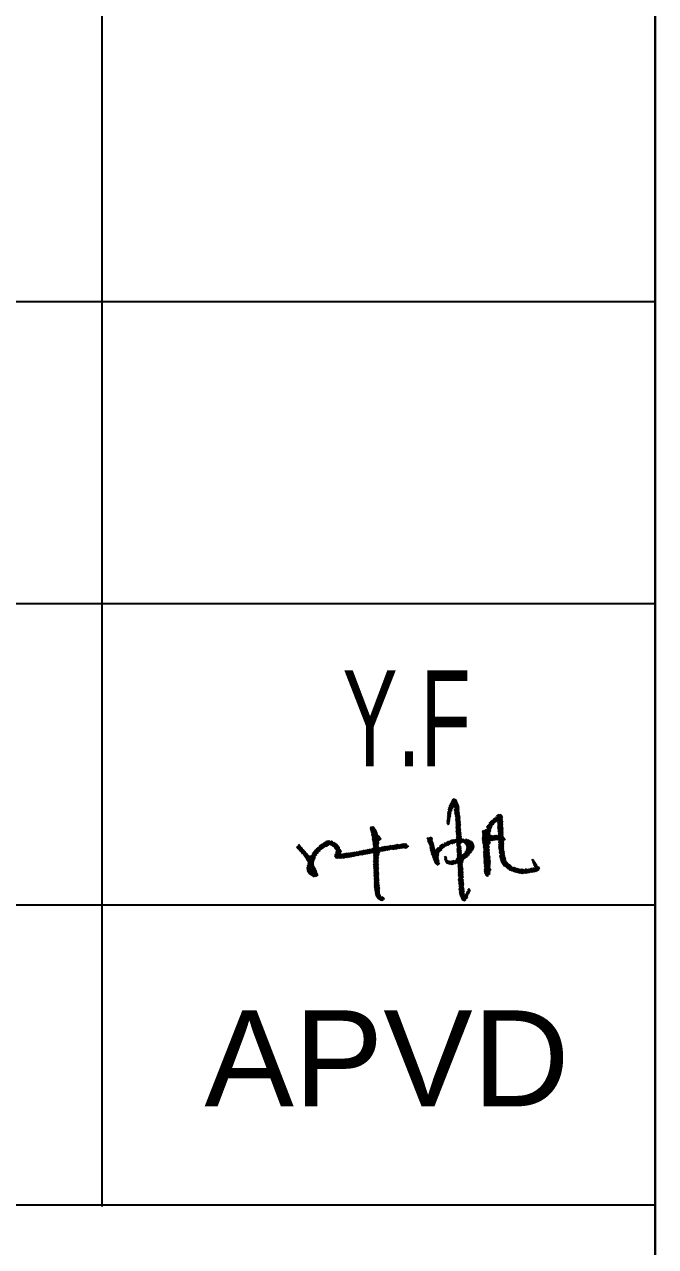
# Model space of a CAD drawing. Header units: millimetres. Extents: x -545 to 50, y -120 to 301.
# Drawn here: x 26.6 to 35.39, y 55.41 to 72.45 of the extents above; entities that cross this region are included whole.
import ezdxf

# ---------------------------------------------------------------- set-up
doc = ezdxf.new("R2010")
doc.units = ezdxf.units.MM
doc.styles.add('Arial', font='ARIAL.TTF', dxfattribs={"height": 0.2})
doc.styles.add('Arial Narrow', font='ARIALN.TTF', dxfattribs={"height": 0.2})

# ---------------------------------------------------------------- blocks, each defined once
blk = doc.blocks.new('Unknown-234528932-3781')
at = {"color": 7, "linetype": 'Continuous'}
for p, q in [((27.68, 55.966), (27.68, 85.402)), ((35.39, -104.67), (35.39, 85.402)), ((-43.793, 68.581), (35.39, 68.581)), ((-43.793, 64.375), (35.39, 64.375)), ((-43.793, 60.171), (35.39, 60.171)), ((-43.793, 55.989), (35.365, 55.989))]:
    blk.add_line(p, q, dxfattribs=at)
at = {"color": 7, "linetype": 'Continuous', "style": 'Arial'}
blk.add_text('APVD', height=1.3371, dxfattribs=at).set_placement((29.106, 57.365))
blk = doc.blocks.new('Unknown-234528932-3783')
at = {"color": 3, "linetype": 'Continuous'}
for p, q in [((32.495, 61.454), (32.554, 61.501)), ((32.503, 61.491), (32.636, 61.597)), ((32.508, 61.515), (32.523, 61.528)), ((32.511, 61.508), (32.632, 61.604)), ((32.511, 61.528), (32.513, 61.53)), ((32.512, 61.477), (32.566, 61.52)), ((32.514, 61.49), (32.565, 61.53)), ((32.518, 61.544), (32.623, 61.628)), ((32.518, 61.534), (32.625, 61.619)), ((32.519, 61.555), (32.623, 61.638)), ((32.523, 61.528), (32.629, 61.611)), ((32.533, 61.576), (32.615, 61.642)), ((32.541, 61.594), (32.605, 61.644)), ((32.554, 61.614), (32.597, 61.648)), ((32.563, 61.632), (32.586, 61.65)), ((32.572, 61.535), (32.64, 61.589)), ((32.583, 61.534), (32.643, 61.581)), ((32.589, 61.487), (32.652, 61.537)), ((32.591, 61.53), (32.646, 61.573)), ((32.592, 61.52), (32.648, 61.565)), ((32.594, 61.501), (32.599, 61.505)), ((32.596, 61.482), (32.652, 61.527)), ((32.596, 61.472), (32.652, 61.516)), ((32.596, 61.461), (32.652, 61.506)), ((32.597, 61.514), (32.651, 61.557)), ((32.6, 61.506), (32.652, 61.547)), ((32.487, 61.344), (32.527, 61.376)), ((32.487, 61.334), (32.525, 61.364)), ((32.487, 61.323), (32.525, 61.353)), ((32.487, 61.313), (32.525, 61.343)), ((32.487, 61.303), (32.521, 61.329)), ((32.491, 61.378), (32.536, 61.414)), ((32.491, 61.368), (32.534, 61.402)), ((32.491, 61.358), (32.531, 61.389)), ((32.493, 61.4), (32.54, 61.437)), ((32.495, 61.443), (32.555, 61.491)), ((32.495, 61.433), (32.542, 61.47)), ((32.495, 61.423), (32.54, 61.459)), ((32.495, 61.412), (32.543, 61.45)), ((32.497, 61.394), (32.537, 61.425)), ((32.5, 61.478), (32.502, 61.48)), ((32.501, 61.469), (32.511, 61.477)), ((32.584, 61.493), (32.588, 61.496)), ((32.594, 61.45), (32.653, 61.496)), ((32.595, 61.44), (32.654, 61.487)), ((32.597, 61.431), (32.655, 61.478)), ((32.6, 61.423), (32.657, 61.468)), ((32.601, 61.404), (32.659, 61.45)), ((32.603, 61.395), (32.661, 61.44)), ((32.607, 61.418), (32.658, 61.459)), ((32.607, 61.387), (32.662, 61.431)), ((32.608, 61.368), (32.668, 61.416)), ((32.608, 61.357), (32.668, 61.405)), ((32.608, 61.347), (32.668, 61.395)), ((32.608, 61.337), (32.668, 61.385)), ((32.611, 61.38), (32.663, 61.422)), ((32.612, 61.329), (32.668, 61.374)), ((32.612, 61.319), (32.668, 61.364)), ((32.612, 61.309), (32.67, 61.355)), ((32.612, 61.298), (32.673, 61.347)), ((32.614, 61.29), (32.672, 61.336)), ((33.039, 61.255), (33.251, 61.423)), ((33.039, 61.244), (33.256, 61.417)), ((33.048, 61.242), (33.26, 61.41)), ((33.068, 61.288), (33.243, 61.427)), ((33.077, 61.306), (33.234, 61.431)), ((33.089, 61.325), (33.124, 61.354)), ((33.133, 61.361), (33.157, 61.38)), ((33.161, 61.393), (33.166, 61.397)), ((33.161, 61.383), (33.162, 61.384)), ((33.172, 61.392), (33.223, 61.432)), ((33.181, 61.409), (33.21, 61.432)), ((33.184, 61.339), (33.263, 61.402)), ((33.188, 61.332), (33.256, 61.386)), ((33.192, 61.325), (33.256, 61.376)), ((33.194, 61.305), (33.256, 61.355)), ((33.197, 61.298), (33.262, 61.35)), ((33.198, 61.32), (33.256, 61.366)), ((33.198, 61.288), (33.266, 61.342)), ((31.417, 61.233), (31.456, 61.26)), ((31.417, 61.224), (31.466, 61.258)), ((31.418, 61.244), (31.44, 61.259)), ((31.42, 61.216), (31.474, 61.254)), ((31.422, 61.208), (31.481, 61.249)), ((31.425, 61.2), (31.485, 61.242)), ((31.43, 61.184), (31.493, 61.228)), ((31.431, 61.195), (31.489, 61.235)), ((31.431, 61.175), (31.497, 61.221)), ((31.433, 61.167), (31.501, 61.214)), ((31.436, 61.14), (31.51, 61.191)), ((31.437, 61.15), (31.508, 61.199)), ((31.439, 61.161), (31.504, 61.207)), ((31.439, 61.132), (31.513, 61.184)), ((31.443, 61.125), (31.516, 61.176)), ((31.446, 61.117), (31.519, 61.168)), ((31.446, 61.108), (31.521, 61.16)), ((32.491, 61.295), (32.518, 61.317)), ((32.499, 61.291), (32.516, 61.305)), ((32.609, 61.193), (32.616, 61.198)), ((32.61, 61.297), (32.61, 61.297)), ((32.612, 61.267), (32.673, 61.316)), ((32.612, 61.257), (32.674, 61.306)), ((32.612, 61.247), (32.677, 61.298)), ((32.612, 61.236), (32.672, 61.284)), ((32.612, 61.278), (32.613, 61.278)), ((32.612, 61.226), (32.672, 61.274)), ((32.612, 61.185), (32.677, 61.236)), ((32.615, 61.218), (32.672, 61.264)), ((32.616, 61.178), (32.676, 61.226)), ((32.616, 61.167), (32.676, 61.215)), ((32.616, 61.157), (32.676, 61.205)), ((32.617, 61.281), (32.671, 61.325)), ((32.618, 61.21), (32.672, 61.253)), ((32.618, 61.148), (32.676, 61.195)), ((32.619, 61.201), (32.672, 61.243)), ((32.62, 61.119), (32.68, 61.167)), ((32.622, 61.141), (32.68, 61.187)), ((32.622, 61.131), (32.68, 61.177)), ((32.674, 61.286), (32.679, 61.289)), ((32.979, 61.197), (32.993, 61.208)), ((32.98, 61.178), (33.032, 61.218)), ((32.98, 61.187), (33.006, 61.208)), ((32.981, 61.106), (33.087, 61.19)), ((32.981, 61.095), (33.087, 61.179)), ((32.981, 61.085), (33.086, 61.168)), ((32.982, 61.168), (33.114, 61.273)), ((32.982, 61.117), (33.095, 61.207)), ((32.983, 61.159), (33.108, 61.258)), ((32.983, 61.128), (33.095, 61.217)), ((32.984, 61.139), (33.095, 61.227)), ((32.985, 61.15), (33.101, 61.242)), ((33.007, 61.209), (33.014, 61.214)), ((33.018, 61.217), (33.02, 61.219)), ((33.035, 61.221), (33.038, 61.223)), ((33.051, 61.275), (33.059, 61.281)), ((33.052, 61.234), (33.12, 61.288)), ((33.067, 61.298), (33.069, 61.299)), ((33.076, 61.315), (33.081, 61.319)), ((33.119, 61.07), (33.265, 61.186)), ((33.127, 61.294), (33.137, 61.302)), ((33.138, 61.076), (33.265, 61.176)), ((33.154, 61.078), (33.269, 61.169)), ((33.164, 61.323), (33.165, 61.324)), ((33.167, 61.078), (33.269, 61.158)), ((33.19, 61.313), (33.194, 61.316)), ((33.194, 61.264), (33.261, 61.317)), ((33.194, 61.254), (33.261, 61.307)), ((33.194, 61.244), (33.261, 61.297)), ((33.195, 61.234), (33.261, 61.286)), ((33.196, 61.277), (33.261, 61.328)), ((33.196, 61.224), (33.261, 61.276)), ((33.197, 61.215), (33.261, 61.266)), ((33.199, 61.206), (33.266, 61.259)), ((33.2, 61.166), (33.265, 61.217)), ((33.2, 61.156), (33.265, 61.207)), ((33.2, 61.197), (33.201, 61.198)), ((33.2, 61.145), (33.265, 61.196)), ((33.2, 61.176), (33.203, 61.178)), ((33.203, 61.189), (33.269, 61.241)), ((33.206, 61.201), (33.269, 61.251)), ((33.208, 61.183), (33.269, 61.231)), ((30.393, 60.974), (30.441, 61.008)), ((30.395, 60.966), (30.445, 61.001)), ((30.4, 60.96), (30.45, 60.995)), ((30.405, 60.954), (30.455, 60.988)), ((30.415, 61), (30.434, 61.013)), ((30.594, 60.852), (30.89, 61.059)), ((30.611, 60.873), (30.879, 61.061)), ((30.616, 60.887), (30.864, 61.061)), ((30.629, 60.905), (30.854, 61.063)), ((30.643, 60.925), (30.844, 61.066)), ((30.666, 60.951), (30.826, 61.063)), ((30.711, 60.992), (30.749, 61.019)), ((30.757, 61.024), (30.765, 61.03)), ((30.775, 61.037), (30.783, 61.043)), ((30.8, 60.987), (30.897, 61.054)), ((30.801, 61.055), (30.806, 61.059)), ((30.851, 61.012), (30.897, 61.044)), ((30.862, 61.01), (30.904, 61.04)), ((30.87, 61.006), (30.922, 61.043)), ((30.877, 61.001), (30.929, 61.038)), ((30.884, 60.996), (30.935, 61.032)), ((30.89, 60.991), (30.942, 61.027)), ((30.897, 60.986), (30.949, 61.022)), ((30.903, 60.981), (30.956, 61.018)), ((30.909, 60.975), (30.962, 61.012)), ((30.911, 61.045), (30.913, 61.046)), ((30.914, 60.969), (30.962, 61.003)), ((30.92, 60.963), (30.968, 60.997)), ((30.926, 60.957), (30.979, 60.995)), ((30.929, 60.95), (30.985, 60.989)), ((30.973, 61.001), (30.974, 61.001)), ((31.346, 60.881), (31.53, 61.01)), ((31.362, 60.883), (31.529, 61)), ((31.377, 60.884), (31.529, 60.99)), ((31.445, 61.097), (31.524, 61.153)), ((31.446, 61.088), (31.529, 61.146)), ((31.447, 61.079), (31.534, 61.14)), ((31.449, 61.07), (31.541, 61.135)), ((31.45, 61.062), (31.547, 61.129)), ((31.452, 61.053), (31.553, 61.124)), ((31.455, 61.045), (31.559, 61.118)), ((31.457, 61.037), (31.563, 61.111)), ((31.458, 61.018), (31.567, 61.095)), ((31.458, 61.009), (31.537, 61.064)), ((31.459, 61.029), (31.566, 61.103)), ((31.459, 60.999), (31.536, 61.053)), ((31.46, 60.991), (31.541, 61.047)), ((31.462, 60.982), (31.535, 61.033)), ((31.465, 60.975), (31.531, 61.021)), ((31.572, 60.923), (31.671, 60.992)), ((31.587, 60.923), (31.691, 60.997)), ((31.605, 60.927), (31.707, 60.998)), ((31.623, 60.929), (31.72, 60.997)), ((31.647, 60.936), (31.737, 60.999)), ((31.658, 60.935), (31.756, 61.003)), ((31.68, 60.94), (31.772, 61.004)), ((31.704, 60.947), (31.797, 61.012)), ((31.717, 60.947), (31.81, 61.012)), ((31.731, 60.947), (31.823, 61.011)), ((31.745, 60.947), (31.841, 61.014)), ((31.759, 60.947), (31.862, 61.019)), ((31.779, 60.951), (31.88, 61.022)), ((31.802, 60.957), (31.894, 61.022)), ((31.82, 60.96), (31.907, 61.021)), ((31.837, 60.962), (31.92, 61.021)), ((31.859, 60.968), (31.93, 61.018)), ((31.872, 60.967), (31.932, 61.01)), ((31.884, 60.966), (31.937, 61.003)), ((31.896, 60.964), (31.941, 60.996)), ((31.911, 60.965), (31.953, 60.994)), ((32.209, 61.092), (32.226, 61.106)), ((32.211, 61.084), (32.235, 61.103)), ((32.216, 61.077), (32.264, 61.115)), ((32.216, 61.056), (32.282, 61.109)), ((32.218, 61.048), (32.285, 61.101)), ((32.22, 61.07), (32.268, 61.108)), ((32.227, 61.045), (32.284, 61.09)), ((32.23, 61.037), (32.284, 61.08)), ((32.232, 61.017), (32.288, 61.062)), ((32.237, 61.104), (32.247, 61.112)), ((32.237, 61.032), (32.285, 61.07)), ((32.241, 61.014), (32.292, 61.055)), ((32.245, 61.007), (32.293, 61.045)), ((32.246, 60.987), (32.301, 61.031)), ((32.247, 60.999), (32.297, 61.038)), ((32.249, 60.969), (32.303, 61.012)), ((32.249, 60.959), (32.308, 61.005)), ((32.249, 60.949), (32.308, 60.996)), ((32.254, 60.983), (32.302, 61.022)), ((32.27, 60.872), (32.504, 61.058)), ((32.273, 61.112), (32.277, 61.115)), ((32.273, 60.865), (32.516, 61.057)), ((32.279, 60.858), (32.55, 61.074)), ((32.285, 60.853), (32.568, 61.077)), ((32.342, 60.94), (32.443, 61.019)), ((32.385, 60.984), (32.428, 61.018)), ((32.451, 61.026), (32.463, 61.036)), ((32.475, 60.994), (32.584, 61.08)), ((32.5, 61.003), (32.595, 61.079)), ((32.522, 61.061), (32.525, 61.064)), ((32.542, 60.737), (32.864, 60.992)), ((32.545, 61.028), (32.685, 61.139)), ((32.558, 61.029), (32.561, 61.03)), ((32.565, 61.034), (32.687, 61.13)), ((32.578, 61.034), (32.688, 61.121)), ((32.604, 61.086), (32.605, 61.086)), ((32.605, 61.045), (32.688, 61.111)), ((32.615, 61.094), (32.616, 61.095)), ((32.617, 61.044), (32.686, 61.099)), ((32.619, 61.107), (32.68, 61.156)), ((32.62, 61.098), (32.68, 61.146)), ((32.623, 61.007), (32.726, 61.089)), ((32.623, 60.997), (32.729, 61.081)), ((32.624, 61.019), (32.712, 61.089)), ((32.625, 60.988), (32.678, 61.031)), ((32.626, 61.041), (32.69, 61.092)), ((32.626, 61.031), (32.7, 61.089)), ((32.628, 60.95), (32.681, 60.991)), ((32.629, 60.981), (32.666, 61.011)), ((32.63, 60.961), (32.677, 60.999)), ((32.631, 60.973), (32.673, 61.006)), ((32.697, 61.045), (32.74, 61.08)), ((32.712, 61.047), (32.76, 61.086)), ((32.72, 61.043), (32.771, 61.084)), ((32.725, 61.036), (32.777, 61.078)), ((32.728, 61.029), (32.789, 61.077)), ((32.736, 61.025), (32.799, 61.075)), ((32.739, 60.903), (32.864, 61.002)), ((32.741, 61.019), (32.806, 61.07)), ((32.744, 61.083), (32.747, 61.085)), ((32.746, 61.012), (32.813, 61.065)), ((32.75, 61.005), (32.821, 61.061)), ((32.752, 60.924), (32.862, 61.011)), ((32.754, 60.998), (32.831, 61.059)), ((32.757, 60.99), (32.835, 61.052)), ((32.758, 60.939), (32.859, 61.019)), ((32.759, 60.981), (32.846, 61.05)), ((32.76, 60.972), (32.85, 61.043)), ((32.76, 60.951), (32.856, 61.027)), ((32.761, 60.962), (32.853, 61.035)), ((32.981, 61.075), (33.085, 61.157)), ((32.981, 61.065), (33.089, 61.15)), ((32.982, 61.055), (33.094, 61.143)), ((32.982, 61.045), (33.087, 61.128)), ((32.982, 61.035), (33.081, 61.113)), ((32.985, 61.026), (33.074, 61.097)), ((32.988, 61.018), (33.068, 61.082)), ((32.991, 61.01), (33.061, 61.066)), ((32.991, 61), (33.055, 61.051)), ((32.991, 60.989), (33.048, 61.035)), ((32.991, 60.979), (33.042, 61.019)), ((32.991, 60.969), (33.035, 61.004)), ((32.994, 60.961), (33.029, 60.988)), ((33.009, 60.942), (33.076, 60.995)), ((33.015, 60.957), (33.069, 61)), ((33.022, 60.973), (33.069, 61.01)), ((33.029, 60.988), (33.083, 61.031)), ((33.035, 61.004), (33.084, 61.043)), ((33.042, 61.019), (33.085, 61.054)), ((33.048, 61.035), (33.086, 61.065)), ((33.055, 61.051), (33.087, 61.076)), ((33.061, 61.066), (33.088, 61.087)), ((33.068, 61.082), (33.089, 61.099)), ((33.074, 61.097), (33.09, 61.11)), ((33.081, 61.113), (33.092, 61.121)), ((33.083, 61.031), (33.084, 61.033)), ((33.084, 61.043), (33.087, 61.045)), ((33.085, 61.054), (33.088, 61.057)), ((33.086, 61.065), (33.088, 61.067)), ((33.087, 61.076), (33.164, 61.138)), ((33.087, 61.128), (33.093, 61.132)), ((33.088, 61.087), (33.155, 61.14)), ((33.089, 61.099), (33.138, 61.137)), ((33.09, 61.11), (33.123, 61.136)), ((33.092, 61.121), (33.113, 61.138)), ((33.093, 61.07), (33.177, 61.138)), ((33.093, 61.132), (33.098, 61.137)), ((33.105, 61.07), (33.19, 61.138)), ((33.184, 61.081), (33.269, 61.148)), ((33.198, 61.082), (33.269, 61.138)), ((33.204, 61.076), (33.269, 61.127)), ((33.207, 61.006), (33.277, 61.061)), ((33.207, 60.975), (33.278, 61.032)), ((33.208, 61.069), (33.275, 61.122)), ((33.208, 61.059), (33.281, 61.117)), ((33.208, 61.048), (33.287, 61.111)), ((33.208, 61.038), (33.291, 61.104)), ((33.208, 61.028), (33.295, 61.097)), ((33.208, 60.986), (33.278, 61.042)), ((33.208, 60.965), (33.278, 61.021)), ((33.209, 60.945), (33.276, 60.999)), ((33.21, 60.956), (33.277, 61.01)), ((33.213, 61), (33.277, 61.051)), ((33.214, 61.022), (33.301, 61.091)), ((30.411, 60.948), (30.458, 60.981)), ((30.416, 60.942), (30.457, 60.971)), ((30.422, 60.936), (30.471, 60.97)), ((30.427, 60.93), (30.475, 60.963)), ((30.433, 60.924), (30.478, 60.956)), ((30.438, 60.918), (30.474, 60.943)), ((30.444, 60.912), (30.481, 60.939)), ((30.449, 60.907), (30.497, 60.94)), ((30.455, 60.901), (30.501, 60.933)), ((30.46, 60.895), (30.507, 60.927)), ((30.466, 60.976), (30.466, 60.976)), ((30.466, 60.889), (30.513, 60.922)), ((30.471, 60.883), (30.519, 60.916)), ((30.477, 60.877), (30.524, 60.91)), ((30.482, 60.871), (30.529, 60.904)), ((30.489, 60.866), (30.533, 60.897)), ((30.491, 60.858), (30.537, 60.89)), ((30.498, 60.853), (30.545, 60.886)), ((30.502, 60.846), (30.552, 60.881)), ((30.507, 60.84), (30.552, 60.871)), ((30.512, 60.833), (30.559, 60.866)), ((30.516, 60.827), (30.565, 60.861)), ((30.52, 60.82), (30.571, 60.855)), ((30.524, 60.813), (30.579, 60.851)), ((30.528, 60.805), (30.593, 60.851)), ((30.529, 60.797), (30.718, 60.929)), ((30.535, 60.791), (30.686, 60.897)), ((30.537, 60.783), (30.67, 60.876)), ((30.542, 60.777), (30.66, 60.859)), ((30.549, 60.771), (30.653, 60.844)), ((30.552, 60.764), (30.651, 60.833)), ((30.554, 60.755), (30.645, 60.819)), ((30.688, 60.976), (30.69, 60.978)), ((30.692, 60.901), (30.697, 60.904)), ((30.924, 60.849), (31.005, 60.906)), ((30.924, 60.84), (31.004, 60.896)), ((30.925, 60.86), (31.016, 60.923)), ((30.926, 60.831), (31.01, 60.89)), ((30.928, 60.871), (31.013, 60.931)), ((30.932, 60.942), (30.988, 60.981)), ((30.932, 60.826), (31.015, 60.884)), ((30.937, 60.936), (30.986, 60.971)), ((30.937, 60.888), (31.01, 60.939)), ((30.941, 60.909), (30.993, 60.946)), ((30.942, 60.901), (31.004, 60.944)), ((30.942, 60.823), (31.024, 60.88)), ((30.943, 60.93), (30.992, 60.965)), ((30.945, 60.922), (30.994, 60.956)), ((30.955, 60.822), (31.037, 60.879)), ((30.973, 60.825), (31.061, 60.887)), ((30.987, 60.971), (30.99, 60.973)), ((30.987, 60.825), (31.079, 60.889)), ((31, 60.825), (31.095, 60.891)), ((31.013, 60.824), (31.112, 60.893)), ((31.032, 60.827), (31.127, 60.894)), ((31.043, 60.825), (31.145, 60.896)), ((31.059, 60.827), (31.155, 60.894)), ((31.081, 60.832), (31.183, 60.904)), ((31.098, 60.835), (31.199, 60.905)), ((31.119, 60.84), (31.211, 60.904)), ((31.135, 60.841), (31.233, 60.91)), ((31.151, 60.843), (31.251, 60.913)), ((31.158, 60.896), (31.165, 60.901)), ((31.171, 60.847), (31.274, 60.919)), ((31.195, 60.853), (31.289, 60.92)), ((31.22, 60.862), (31.314, 60.927)), ((31.232, 60.86), (31.319, 60.921)), ((31.248, 60.861), (31.352, 60.935)), ((31.272, 60.869), (31.366, 60.934)), ((31.285, 60.868), (31.392, 60.943)), ((31.293, 60.922), (31.302, 60.929)), ((31.301, 60.87), (31.414, 60.949)), ((31.323, 60.875), (31.431, 60.951)), ((31.323, 60.924), (31.337, 60.934)), ((31.4, 60.89), (31.529, 60.981)), ((31.417, 60.892), (31.534, 60.974)), ((31.444, 60.902), (31.547, 60.974)), ((31.46, 60.776), (31.532, 60.827)), ((31.461, 60.904), (31.554, 60.969)), ((31.464, 60.838), (31.538, 60.889)), ((31.465, 60.848), (31.547, 60.906)), ((31.465, 60.799), (31.528, 60.843)), ((31.466, 60.868), (31.634, 60.986)), ((31.466, 60.858), (31.543, 60.912)), ((31.466, 60.81), (31.532, 60.856)), ((31.467, 60.879), (31.62, 60.986)), ((31.467, 60.82), (31.536, 60.868)), ((31.468, 60.83), (31.538, 60.879)), ((31.469, 60.9), (31.581, 60.978)), ((31.469, 60.793), (31.533, 60.837)), ((31.471, 60.891), (31.601, 60.982)), ((31.544, 60.913), (31.551, 60.918)), ((31.552, 60.919), (31.648, 60.986)), ((31.564, 60.976), (31.564, 60.976)), ((31.852, 60.963), (31.857, 60.966)), ((32.254, 60.942), (32.309, 60.986)), ((32.256, 60.933), (32.312, 60.978)), ((32.256, 60.923), (32.317, 60.971)), ((32.259, 60.915), (32.316, 60.96)), ((32.263, 60.898), (32.317, 60.94)), ((32.264, 60.909), (32.317, 60.951)), ((32.267, 60.88), (32.342, 60.939)), ((32.274, 60.896), (32.331, 60.941)), ((32.287, 60.824), (32.372, 60.891)), ((32.287, 60.844), (32.291, 60.847)), ((32.291, 60.847), (32.399, 60.933)), ((32.292, 60.817), (32.369, 60.878)), ((32.294, 60.839), (32.378, 60.906)), ((32.295, 60.809), (32.373, 60.871)), ((32.298, 60.802), (32.366, 60.855)), ((32.302, 60.794), (32.366, 60.845)), ((32.305, 60.786), (32.366, 60.835)), ((32.308, 60.778), (32.366, 60.824)), ((32.342, 60.95), (32.368, 60.97)), ((32.38, 60.98), (32.381, 60.981)), ((32.403, 60.936), (32.411, 60.943)), ((32.449, 60.839), (32.461, 60.848)), ((32.455, 60.833), (32.472, 60.847)), ((32.455, 60.822), (32.481, 60.843)), ((32.455, 60.812), (32.483, 60.835)), ((32.455, 60.802), (32.482, 60.824)), ((32.556, 60.737), (32.863, 60.981)), ((32.573, 60.74), (32.86, 60.968)), ((32.592, 60.745), (32.852, 60.952)), ((32.615, 60.805), (32.689, 60.864)), ((32.616, 60.754), (32.842, 60.933)), ((32.626, 60.928), (32.682, 60.972)), ((32.627, 60.938), (32.682, 60.982)), ((32.627, 60.917), (32.683, 60.962)), ((32.627, 60.908), (32.683, 60.952)), ((32.628, 60.898), (32.684, 60.942)), ((32.629, 60.754), (32.828, 60.912)), ((32.632, 60.87), (32.686, 60.913)), ((32.632, 60.86), (32.687, 60.903)), ((32.632, 60.849), (32.687, 60.893)), ((32.632, 60.839), (32.688, 60.884)), ((32.632, 60.829), (32.689, 60.874)), ((32.633, 60.892), (32.685, 60.933)), ((32.638, 60.885), (32.685, 60.923)), ((32.638, 60.751), (32.778, 60.862)), ((32.768, 60.843), (32.77, 60.845)), ((32.783, 60.866), (32.788, 60.87)), ((32.795, 60.875), (32.796, 60.876)), ((32.992, 60.898), (33.074, 60.962)), ((32.996, 60.942), (33, 60.945)), ((32.998, 60.913), (33.069, 60.969)), ((32.998, 60.892), (33.075, 60.953)), ((32.998, 60.83), (33.068, 60.885)), ((32.999, 60.934), (33.009, 60.942)), ((32.999, 60.882), (33.073, 60.941)), ((32.999, 60.872), (33.072, 60.93)), ((32.999, 60.861), (33.071, 60.919)), ((32.999, 60.851), (33.07, 60.908)), ((32.999, 60.841), (33.069, 60.897)), ((33, 60.925), (33.002, 60.926)), ((33.001, 60.956), (33.022, 60.973)), ((33.002, 60.926), (33.076, 60.985)), ((33.003, 60.823), (33.067, 60.874)), ((33.003, 60.813), (33.066, 60.863)), ((33.003, 60.803), (33.064, 60.852)), ((33.003, 60.792), (33.063, 60.84)), ((33.003, 60.782), (33.062, 60.829)), ((33.003, 60.772), (33.061, 60.818)), ((33.007, 60.95), (33.015, 60.957)), ((33.06, 60.807), (33.086, 60.827)), ((33.061, 60.818), (33.087, 60.839)), ((33.062, 60.829), (33.086, 60.848)), ((33.063, 60.84), (33.084, 60.857)), ((33.064, 60.852), (33.081, 60.865)), ((33.066, 60.863), (33.078, 60.873)), ((33.067, 60.874), (33.075, 60.881)), ((33.068, 60.885), (33.075, 60.891)), ((33.069, 60.897), (33.075, 60.901)), ((33.07, 60.908), (33.075, 60.912)), ((33.071, 60.919), (33.075, 60.922)), ((33.072, 60.93), (33.074, 60.931)), ((33.073, 60.941), (33.077, 60.944)), ((33.075, 60.953), (33.076, 60.954)), ((33.214, 60.939), (33.275, 60.988)), ((33.216, 60.931), (33.274, 60.977)), ((33.216, 60.92), (33.275, 60.967)), ((33.216, 60.91), (33.278, 60.959)), ((33.216, 60.9), (33.276, 60.948)), ((33.216, 60.889), (33.277, 60.938)), ((33.219, 60.881), (33.282, 60.931)), ((33.219, 60.84), (33.285, 60.892)), ((33.22, 60.851), (33.285, 60.902)), ((33.222, 60.832), (33.287, 60.883)), ((33.225, 60.824), (33.29, 60.876)), ((33.228, 60.816), (33.292, 60.867)), ((33.229, 60.879), (33.285, 60.923)), ((33.231, 60.808), (33.289, 60.854)), ((33.232, 60.799), (33.296, 60.85)), ((33.236, 60.874), (33.285, 60.913)), ((33.236, 60.781), (33.3, 60.832)), ((33.239, 60.773), (33.302, 60.823)), ((33.241, 60.795), (33.298, 60.841)), ((30.533, 60.683), (30.623, 60.746)), ((30.535, 60.674), (30.628, 60.739)), ((30.538, 60.666), (30.632, 60.732)), ((30.539, 60.658), (30.632, 60.722)), ((30.541, 60.698), (30.623, 60.755)), ((30.541, 60.649), (30.638, 60.717)), ((30.542, 60.708), (30.626, 60.767)), ((30.542, 60.64), (30.641, 60.709)), ((30.543, 60.718), (30.629, 60.779)), ((30.543, 60.631), (30.644, 60.702)), ((30.547, 60.624), (30.643, 60.691)), ((30.549, 60.733), (30.634, 60.792)), ((30.551, 60.617), (30.65, 60.686)), ((30.552, 60.745), (30.64, 60.806)), ((30.556, 60.611), (30.66, 60.684)), ((30.561, 60.605), (30.656, 60.671)), ((30.568, 60.6), (30.661, 60.665)), ((30.574, 60.594), (30.667, 60.66)), ((30.626, 60.747), (30.628, 60.749)), ((30.654, 60.69), (30.655, 60.69)), ((30.665, 60.648), (30.671, 60.653)), ((31.462, 60.768), (31.531, 60.816)), ((31.463, 60.73), (31.522, 60.771)), ((31.465, 60.751), (31.524, 60.792)), ((31.466, 60.712), (31.532, 60.759)), ((31.466, 60.702), (31.524, 60.743)), ((31.466, 60.693), (31.533, 60.74)), ((31.467, 60.723), (31.529, 60.766)), ((31.467, 60.684), (31.532, 60.729)), ((31.467, 60.674), (31.531, 60.719)), ((31.468, 60.665), (31.531, 60.709)), ((31.468, 60.655), (31.53, 60.698)), ((31.468, 60.616), (31.532, 60.661)), ((31.469, 60.646), (31.533, 60.691)), ((31.469, 60.636), (31.53, 60.679)), ((31.469, 60.627), (31.53, 60.669)), ((31.47, 60.744), (31.535, 60.79)), ((31.472, 60.609), (31.53, 60.65)), ((31.473, 60.766), (31.519, 60.798)), ((31.529, 60.796), (31.531, 60.797)), ((32.312, 60.771), (32.368, 60.815)), ((32.316, 60.754), (32.374, 60.8)), ((32.317, 60.765), (32.371, 60.808)), ((32.321, 60.747), (32.374, 60.79)), ((32.328, 60.743), (32.374, 60.779)), ((32.335, 60.738), (32.375, 60.77)), ((32.341, 60.732), (32.382, 60.764)), ((32.349, 60.728), (32.383, 60.755)), ((32.37, 60.734), (32.372, 60.736)), ((32.455, 60.792), (32.482, 60.813)), ((32.459, 60.785), (32.485, 60.805)), ((32.464, 60.778), (32.49, 60.798)), ((32.467, 60.77), (32.497, 60.794)), ((32.47, 60.762), (32.504, 60.789)), ((32.473, 60.754), (32.512, 60.785)), ((32.483, 60.752), (32.522, 60.783)), ((32.493, 60.749), (32.535, 60.783)), ((32.502, 60.746), (32.54, 60.776)), ((32.511, 60.743), (32.567, 60.787)), ((32.52, 60.74), (32.578, 60.786)), ((32.531, 60.738), (32.594, 60.788)), ((32.542, 60.778), (32.552, 60.786)), ((32.585, 60.791), (32.59, 60.796)), ((32.639, 60.71), (32.699, 60.758)), ((32.639, 60.7), (32.701, 60.749)), ((32.64, 60.69), (32.701, 60.739)), ((32.641, 60.722), (32.698, 60.767)), ((32.642, 60.744), (32.714, 60.801)), ((32.642, 60.734), (32.712, 60.789)), ((32.644, 60.683), (32.701, 60.728)), ((32.644, 60.673), (32.701, 60.718)), ((32.644, 60.663), (32.705, 60.711)), ((32.644, 60.652), (32.706, 60.701)), ((32.644, 60.642), (32.707, 60.692)), ((32.644, 60.632), (32.708, 60.682)), ((32.644, 60.621), (32.708, 60.672)), ((32.644, 60.611), (32.707, 60.661)), ((32.644, 60.601), (32.707, 60.65)), ((32.701, 60.77), (32.71, 60.777)), ((33.003, 60.761), (33.06, 60.807)), ((33.003, 60.751), (33.059, 60.795)), ((33.003, 60.741), (33.058, 60.784)), ((33.007, 60.734), (33.056, 60.773)), ((33.007, 60.703), (33.053, 60.739)), ((33.007, 60.692), (33.052, 60.728)), ((33.007, 60.713), (33.012, 60.717)), ((33.007, 60.672), (33.05, 60.706)), ((33.007, 60.661), (33.049, 60.694)), ((33.007, 60.682), (33.009, 60.684)), ((33.007, 60.651), (33.047, 60.683)), ((33.007, 60.641), (33.046, 60.672)), ((33.007, 60.63), (33.045, 60.661)), ((33.009, 60.725), (33.055, 60.762)), ((33.009, 60.622), (33.044, 60.649)), ((33.015, 60.688), (33.051, 60.717)), ((33.018, 60.722), (33.054, 60.751)), ((33.041, 60.616), (33.089, 60.654)), ((33.042, 60.627), (33.098, 60.672)), ((33.043, 60.638), (33.096, 60.68)), ((33.044, 60.649), (33.091, 60.686)), ((33.045, 60.661), (33.087, 60.694)), ((33.046, 60.672), (33.087, 60.704)), ((33.047, 60.683), (33.087, 60.715)), ((33.049, 60.694), (33.087, 60.725)), ((33.05, 60.706), (33.087, 60.735)), ((33.051, 60.717), (33.091, 60.749)), ((33.052, 60.728), (33.091, 60.759)), ((33.053, 60.739), (33.091, 60.77)), ((33.054, 60.751), (33.091, 60.78)), ((33.055, 60.762), (33.091, 60.79)), ((33.056, 60.773), (33.09, 60.799)), ((33.058, 60.784), (33.086, 60.807)), ((33.059, 60.795), (33.085, 60.816)), ((33.091, 60.738), (33.091, 60.739)), ((33.242, 60.765), (33.304, 60.814)), ((33.245, 60.758), (33.304, 60.804)), ((33.25, 60.751), (33.305, 60.795)), ((33.256, 60.745), (33.311, 60.789)), ((33.262, 60.74), (33.317, 60.783)), ((33.265, 60.732), (33.32, 60.775)), ((33.266, 60.722), (33.325, 60.769)), ((33.273, 60.717), (33.326, 60.76)), ((33.281, 60.714), (33.336, 60.757)), ((33.29, 60.71), (33.339, 60.749)), ((33.297, 60.705), (33.347, 60.746)), ((33.303, 60.7), (33.355, 60.741)), ((33.309, 60.695), (33.362, 60.736)), ((33.313, 60.688), (33.368, 60.731)), ((33.321, 60.684), (33.375, 60.726)), ((33.327, 60.677), (33.381, 60.72)), ((33.336, 60.674), (33.386, 60.714)), ((33.345, 60.671), (33.391, 60.708)), ((33.347, 60.663), (33.396, 60.701)), ((33.354, 60.657), (33.404, 60.697)), ((33.364, 60.655), (33.412, 60.694)), ((33.374, 60.653), (33.426, 60.694)), ((33.379, 60.647), (33.433, 60.69)), ((33.39, 60.645), (33.446, 60.69)), ((33.4, 60.643), (33.455, 60.686)), ((33.409, 60.639), (33.464, 60.683)), ((33.417, 60.636), (33.472, 60.679)), ((33.418, 60.698), (33.42, 60.7)), ((33.426, 60.632), (33.481, 60.676)), ((33.435, 60.629), (33.49, 60.673)), ((33.444, 60.626), (33.501, 60.671)), ((33.456, 60.625), (33.514, 60.671)), ((33.468, 60.624), (33.518, 60.664)), ((33.477, 60.621), (33.528, 60.661)), ((33.487, 60.619), (33.541, 60.661)), ((33.497, 60.616), (33.56, 60.666)), ((33.507, 60.614), (33.569, 60.663)), ((33.518, 60.612), (33.594, 60.673)), ((33.524, 60.668), (33.527, 60.671)), ((33.53, 60.611), (33.603, 60.669)), ((33.537, 60.669), (33.54, 60.671)), ((33.543, 60.612), (33.61, 60.664)), ((33.546, 60.666), (33.551, 60.669)), ((33.557, 60.613), (33.629, 60.669)), ((33.573, 60.614), (33.641, 60.668)), ((33.588, 60.616), (33.674, 60.685)), ((33.603, 60.618), (33.678, 60.677)), ((33.611, 60.665), (33.617, 60.67)), ((33.619, 60.62), (33.699, 60.684)), ((33.634, 60.622), (33.749, 60.713)), ((33.644, 60.671), (33.657, 60.682)), ((33.657, 60.629), (33.753, 60.706)), ((33.667, 60.793), (33.683, 60.805)), ((33.669, 60.628), (33.761, 60.702)), ((33.67, 60.784), (33.693, 60.803)), ((33.675, 60.778), (33.697, 60.796)), ((33.679, 60.771), (33.704, 60.791)), ((33.679, 60.761), (33.708, 60.784)), ((33.681, 60.752), (33.713, 60.777)), ((33.683, 60.682), (33.694, 60.69)), ((33.684, 60.744), (33.718, 60.771)), ((33.689, 60.634), (33.773, 60.701)), ((33.69, 60.739), (33.691, 60.739)), ((33.692, 60.73), (33.695, 60.732)), ((33.695, 60.742), (33.724, 60.765)), ((33.696, 60.722), (33.732, 60.751)), ((33.697, 60.713), (33.736, 60.744)), ((33.7, 60.736), (33.728, 60.758)), ((33.702, 60.707), (33.703, 60.708)), ((33.703, 60.635), (33.778, 60.695)), ((33.71, 60.692), (33.743, 60.719)), ((33.712, 60.714), (33.74, 60.736)), ((33.717, 60.708), (33.741, 60.728)), ((33.721, 60.639), (33.775, 60.682)), ((33.742, 60.646), (33.769, 60.666)), ((30.581, 60.589), (30.661, 60.645)), ((30.593, 60.588), (30.664, 60.638)), ((30.598, 60.582), (30.671, 60.633)), ((30.606, 60.578), (30.676, 60.626)), ((30.61, 60.571), (30.681, 60.62)), ((30.619, 60.567), (30.685, 60.613)), ((30.627, 60.563), (30.687, 60.605)), ((30.652, 60.571), (30.691, 60.598)), ((31.469, 60.588), (31.533, 60.632)), ((31.469, 60.529), (31.528, 60.57)), ((31.47, 60.598), (31.532, 60.642)), ((31.47, 60.578), (31.533, 60.623)), ((31.47, 60.569), (31.534, 60.613)), ((31.472, 60.561), (31.526, 60.598)), ((31.473, 60.522), (31.533, 60.564)), ((31.473, 60.493), (31.528, 60.531)), ((31.473, 60.445), (31.539, 60.491)), ((31.474, 60.504), (31.536, 60.547)), ((31.474, 60.455), (31.537, 60.499)), ((31.475, 60.514), (31.53, 60.552)), ((31.475, 60.465), (31.537, 60.509)), ((31.476, 60.553), (31.525, 60.588)), ((31.476, 60.544), (31.525, 60.578)), ((31.476, 60.476), (31.54, 60.52)), ((31.477, 60.486), (31.531, 60.524)), ((31.477, 60.437), (31.541, 60.482)), ((31.528, 60.6), (31.534, 60.604)), ((31.529, 60.571), (31.536, 60.576)), ((31.531, 60.583), (31.537, 60.586)), ((31.533, 60.535), (31.54, 60.54)), ((32.643, 60.569), (32.715, 60.626)), ((32.644, 60.59), (32.708, 60.641)), ((32.646, 60.581), (32.711, 60.633)), ((32.646, 60.499), (32.706, 60.546)), ((32.647, 60.561), (32.709, 60.611)), ((32.647, 60.52), (32.715, 60.575)), ((32.647, 60.51), (32.713, 60.563)), ((32.648, 60.531), (32.71, 60.58)), ((32.65, 60.492), (32.709, 60.538)), ((32.65, 60.471), (32.713, 60.521)), ((32.65, 60.461), (32.713, 60.51)), ((32.652, 60.483), (32.713, 60.531)), ((32.652, 60.452), (32.713, 60.5)), ((32.653, 60.556), (32.709, 60.6)), ((32.653, 60.546), (32.709, 60.59)), ((32.655, 60.444), (32.715, 60.492)), ((32.659, 60.437), (32.717, 60.483)), ((33.011, 60.613), (33.043, 60.638)), ((33.014, 60.605), (33.042, 60.627)), ((33.017, 60.597), (33.041, 60.616)), ((33.021, 60.59), (33.04, 60.605)), ((33.024, 60.582), (33.038, 60.593)), ((33.033, 60.579), (33.037, 60.582)), ((33.037, 60.582), (33.087, 60.622)), ((33.037, 60.571), (33.087, 60.611)), ((33.038, 60.593), (33.087, 60.632)), ((33.04, 60.605), (33.087, 60.642)), ((33.049, 60.571), (33.065, 60.583)), ((31.475, 60.417), (31.535, 60.458)), ((31.476, 60.427), (31.528, 60.463)), ((31.476, 60.408), (31.544, 60.455)), ((31.48, 60.401), (31.544, 60.445)), ((31.48, 60.381), (31.544, 60.426)), ((31.481, 60.392), (31.543, 60.435)), ((31.481, 60.372), (31.547, 60.419)), ((31.483, 60.363), (31.549, 60.41)), ((31.485, 60.355), (31.547, 60.399)), ((31.487, 60.347), (31.544, 60.387)), ((31.489, 60.338), (31.545, 60.378)), ((31.491, 60.33), (31.538, 60.363)), ((31.491, 60.32), (31.545, 60.359)), ((31.492, 60.311), (31.545, 60.348)), ((31.494, 60.303), (31.55, 60.342)), ((31.496, 60.295), (31.547, 60.33)), ((31.5, 60.288), (31.554, 60.326)), ((31.504, 60.281), (31.557, 60.318)), ((31.508, 60.274), (31.56, 60.311)), ((31.534, 60.468), (31.541, 60.472)), ((31.546, 60.359), (31.548, 60.36)), ((32.655, 60.424), (32.718, 60.473)), ((32.655, 60.433), (32.655, 60.434)), ((32.655, 60.372), (32.717, 60.421)), ((32.655, 60.382), (32.66, 60.386)), ((32.656, 60.393), (32.715, 60.44)), ((32.657, 60.415), (32.718, 60.463)), ((32.658, 60.405), (32.717, 60.452)), ((32.659, 60.365), (32.72, 60.413)), ((32.659, 60.344), (32.724, 60.396)), ((32.66, 60.334), (32.725, 60.386)), ((32.662, 60.357), (32.722, 60.404)), ((32.663, 60.326), (32.726, 60.376)), ((32.663, 60.306), (32.725, 60.355)), ((32.664, 60.389), (32.714, 60.429)), ((32.665, 60.318), (32.727, 60.366)), ((32.669, 60.3), (32.724, 60.344)), ((32.673, 60.293), (32.728, 60.336)), ((32.674, 60.284), (32.726, 60.324)), ((32.681, 60.279), (32.733, 60.32)), ((32.686, 60.272), (32.74, 60.315)), ((32.728, 60.274), (32.781, 60.316)), ((32.734, 60.29), (32.792, 60.335)), ((32.741, 60.305), (32.798, 60.351)), ((32.75, 60.323), (32.809, 60.37)), ((32.76, 60.342), (32.811, 60.382)), ((32.765, 60.356), (32.775, 60.364)), ((32.775, 60.374), (32.801, 60.395)), ((32.781, 60.369), (32.808, 60.39)), ((32.784, 60.391), (32.792, 60.398)), ((31.513, 60.268), (31.564, 60.303)), ((31.518, 60.262), (31.564, 60.294)), ((31.525, 60.256), (31.563, 60.283)), ((31.531, 60.251), (31.572, 60.28)), ((31.538, 60.246), (31.593, 60.285)), ((31.546, 60.242), (31.599, 60.279)), ((31.556, 60.239), (31.585, 60.26)), ((31.565, 60.236), (31.613, 60.27)), ((31.578, 60.284), (31.581, 60.286)), ((31.579, 60.236), (31.599, 60.25)), ((31.585, 60.26), (31.606, 60.274)), ((31.603, 60.253), (31.612, 60.259)), ((32.685, 60.261), (32.741, 60.305)), ((32.687, 60.252), (32.734, 60.29)), ((32.696, 60.249), (32.728, 60.274)), ((32.698, 60.24), (32.721, 60.259)), ((32.707, 60.238), (32.715, 60.243)), ((32.714, 60.233), (32.771, 60.277)), ((32.715, 60.243), (32.773, 60.29)), ((32.721, 60.259), (32.776, 60.302)), ((32.726, 60.232), (32.747, 60.248))]:
    blk.add_line(p, q, dxfattribs=at)
at = {"color": 6, "style": 'Arial Narrow', "width": 0.75}
blk.add_text('Y.F', height=1.3362, dxfattribs=at).set_placement((31.03, 62.104))
blk = doc.blocks.new('Unknown-234528932-3788')
at = {"color": 7, "linetype": 'Continuous'}
for p in [(35.379, 285.85), (35.379, 87.026)]:
    blk.add_line(p, (35.379, -104.81), dxfattribs=at)

msp = doc.modelspace()

# ---------------------------------------------------------------- block references
for name in ['Unknown-234528932-3788', 'Unknown-234528932-3781', 'Unknown-234528932-3783']:
    msp.add_blockref(name, (0, 0))

doc.saveas('drawing.dxf')
